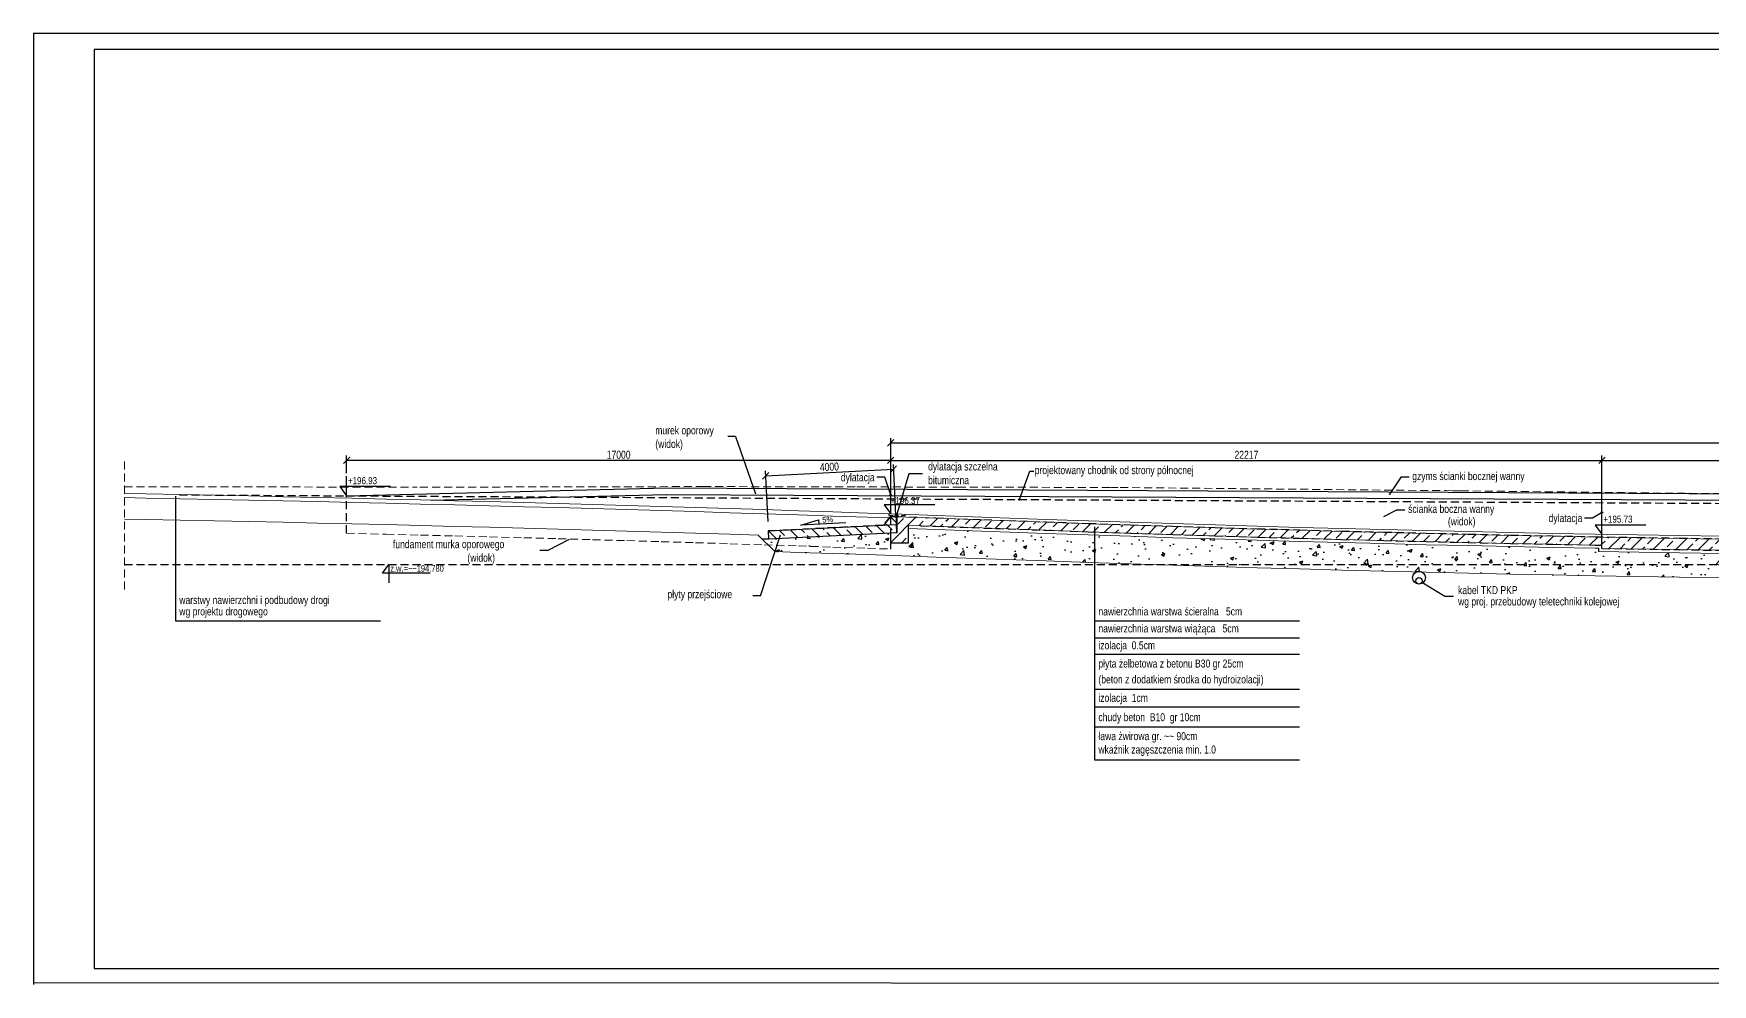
# Model space of a CAD drawing. Header units: millimetres. Extents: x -1069826 to 2704411, y -432732 to 412301.
# Drawn here: x 956482 to 1008928, y -39528 to -9828 of the extents above; entities that cross this region are included whole.
import ezdxf
from ezdxf.enums import TextEntityAlignment as Align

# ---------------------------------------------------------------- set-up
doc = ezdxf.new("R2010")
doc.units = ezdxf.units.MM
doc.header["$LTSCALE"] = 1000
doc.header["$MEASUREMENT"] = 0
doc.linetypes.add('HIDDEN', pattern=[0.375, 0.25, -0.125])
for name, color, linetype in [('0-T', 7, 'Continuous'), ('00XX0-T', 7, 'Continuous'), ('61_R0-W', 7, 'Continuous'), ('61_RZEDNE-T', 7, 'Continuous'), ('AAA_WIADUKT', 7, 'Continuous'), ('DROG0-T', 7, 'Continuous'), ('DROG0-W', 7, 'Continuous'), ('DROGO-T', 7, 'Continuous'), ('WIAD0-W', 7, 'Continuous'), ('WIADU-T', 7, 'Continuous'), ('WIADUKT', 7, 'Continuous'), ('WIRAM-L', 7, 'Continuous')]:
    doc.layers.add(name, color=color, linetype=linetype)
doc.layers.add('1', color=7, linetype='Continuous', lineweight=0)
doc.layers.add('42', color=7, linetype='Continuous', lineweight=0)
doc.styles.add('CDMSTYLE', font='CDMSIMPL', dxfattribs={"width": 0.8, "bigfont": 'CDMBIGPL'})
doc.dimstyles.new('CDMOG-MM-100', dxfattribs={"dimscale": 100, "dimtxt": 2.5, "dimasz": 2, "dimexe": 1.5, "dimexo": 3, "dimgap": 0.5, "dimtad": 1, "dimdec": 0, "dimrnd": 1, "dimzin": 1, "dimdsep": 46, "dimtxsty": 'CDMSTYLE', "dimblk": 'OBLIQUE', "dimblk1": 'OBLIQUE', "dimblk2": 'OBLIQUE', "dimsah": 1, "dimcen": -2.5, "dimclrd": 9, "dimclre": 9, "dimclrt": 9, "dimadec": 0, "dimazin": 0, "dimtfac": 1, "dimtmove": 2, "dimatfit": 3, "dimldrblk": 'OBLIQUE', "dimfxl": 1, "dimtvp": 1, "dimtolj": 1, "dimtzin": 0, "dimarcsym": 0})
doc.dimstyles.new('CDMOG-MM-100$7', dxfattribs={"dimscale": 100, "dimtxt": 2.5, "dimasz": 1, "dimexe": 1.5, "dimexo": 5, "dimgap": 0.5, "dimtad": 1, "dimdec": 0, "dimrnd": 1, "dimzin": 1, "dimdsep": 46, "dimtxsty": 'CDMSTYLE', "dimblk": 'OBLIQUE', "dimblk1": 'NONE', "dimblk2": 'NONE', "dimsah": 1, "dimtsz": 1, "dimcen": -2.5, "dimclrd": 9, "dimclre": 9, "dimclrt": 9, "dimadec": 0, "dimazin": 0, "dimtfac": 1, "dimtmove": 2, "dimatfit": 3, "dimldrblk": 'NONE', "dimfxl": 1, "dimtvp": 1, "dimtolj": 1, "dimtzin": 0, "dimarcsym": 0})
doc.dimstyles.new('CDMOG-MM-200$7', dxfattribs={"dimscale": 200, "dimtxt": 2.5, "dimasz": 1, "dimexe": 1.5, "dimexo": 5, "dimgap": 0.5, "dimtad": 1, "dimdec": 0, "dimrnd": 1, "dimzin": 1, "dimdsep": 46, "dimtxsty": 'CDMSTYLE', "dimblk": 'OBLIQUE', "dimblk1": 'NONE', "dimblk2": 'NONE', "dimsah": 1, "dimtsz": 1, "dimcen": -2.5, "dimclrd": 9, "dimclre": 9, "dimclrt": 9, "dimadec": 0, "dimazin": 0, "dimtfac": 1, "dimtmove": 2, "dimatfit": 3, "dimldrblk": 'NONE', "dimfxl": 1, "dimtvp": 1, "dimtolj": 1, "dimtzin": 0, "dimarcsym": 0})
doc.dimstyles.new('CDMZB-MM-100', dxfattribs={"dimscale": 100, "dimtxt": 2.5, "dimasz": 1, "dimexe": 1.5, "dimexo": 5, "dimgap": 0.5, "dimtad": 1, "dimdec": 0, "dimrnd": 1, "dimzin": 1, "dimdsep": 46, "dimtxsty": 'CDMSTYLE', "dimblk": 'OBLIQUE', "dimblk1": 'OBLIQUE', "dimblk2": 'OBLIQUE', "dimsah": 1, "dimtsz": 1, "dimcen": -2.5, "dimclrd": 9, "dimclre": 9, "dimclrt": 9, "dimadec": 0, "dimazin": 0, "dimtfac": 1, "dimtmove": 2, "dimatfit": 3, "dimldrblk": 'OBLIQUE', "dimfxl": 1, "dimtvp": 1, "dimtolj": 1, "dimtzin": 0, "dimarcsym": 0})
pattern_1 = [(45, (412311.13, -221196.17), (-353.5534, 353.5534), []), (45, (412664.7, -221196.17), (-353.5534, 353.5534), [250, -125])]
pattern_2 = [(50, (412311.1, -221196.2), (1075.8903, -94.1282), [112.5, -1237.5]), (355, (412311.1, -221196.2), (-208.127, 1128.2882), [90, -990]), (100.4514, (412400.8, -221204), (867.764, 1034.1593), [95.6103, -1051.7132]), (46.1842, (412311.1, -220896.2), (1600.8616, -248.2785), [168.75, -1856.25]), (96.6356, (412444.5, -220916.9), (1401.994, 1461.1768), [143.4154, -1577.5695]), (351.1842, (412311.1, -220896.2), (1401.993, 1461.178), [135, -1485]), (21, (412461.1, -220971.2), (895.3606, -603.9283), [112.5, -1237.5]), (326, (412461.1, -220971.2), (364.973, 1087.725), [90, -990]), (71.4514, (412535.7, -221021.5), (1260.334, 483.7957), [95.6103, -1051.7132]), (37.5, (412311.13, -221196.17), (18.23978, 499.34078), [0, -978, 0, -1005, 0, -993.75]), (7.5, (412311.13, -221196.2), (394.6043, 591.61757), [0, -573, 0, -955.5, 0, -378.75]), (327.5, (411976.63, -221196.17), (800.73365, -33.8323), [0, -375, 0, -1170, 0, -1552.5]), (317.5, (411826.6, -221196.2), (874.77925, 150.1575), [0, -487.5, 0, -777, 0, -1102.5])]

# ---------------------------------------------------------------- blocks, each defined once
blk = doc.blocks.new('*D283')
at = {"color": 9, "linetype": 'ByBlock', "transparency": 16777216}
for p, q in [((983160, -23260), (983360, -23060)), ((983260, -24330), (983260, -23010)), ((1005377, -23260), (1005577, -23060)), ((1005477, -24177), (1005477, -23010)), ((983260, -23160), (1005477, -23160))]:
    blk.add_line(p, q, dxfattribs=at)
at = {"layer": 'Defpoints', "color": 0, "linetype": 'ByBlock', "transparency": 16777216}
for p in [(1005477, -23160), (983260, -24830), (1005477, -24677)]:
    blk.add_point(p, dxfattribs=at)
at = {"color": 9, "linetype": 'ByBlock', "transparency": 16777216, "insert": (994369, -22985), "char_height": 250, "attachment_point": 5, "style": 'CDMSTYLE'}
blk.add_mtext('\\A1;22217', dxfattribs=at)
blk = doc.blocks.new('_OBLIQUE')
at = {"color": 0, "linetype": 'ByBlock'}
blk.add_line((-0.5, -0.5), (0.5, 0.5), dxfattribs=at)
blk = doc.blocks.new('*D304')
at = {"color": 9, "linetype": 'ByBlock', "transparency": 16777216}
for p, q in [((1005377, -21883), (1005577, -21683)), ((1005477, -22630), (1005477, -21633)), ((1005477, -21783), (1017577, -21783)), ((1017477, -21883), (1017677, -21683)), ((1017577, -22468), (1017577, -21633))]:
    blk.add_line(p, q, dxfattribs=at)
at = {"layer": 'Defpoints', "color": 0, "linetype": 'ByBlock', "transparency": 16777216}
for p in [(1017577, -21783), (1017577, -22968), (1005477, -23130)]:
    blk.add_point(p, dxfattribs=at)
at = {"color": 9, "linetype": 'ByBlock', "transparency": 16777216, "insert": (1011527, -21608), "char_height": 250, "attachment_point": 5, "style": 'CDMSTYLE'}
blk.add_mtext('\\A1;12100', dxfattribs=at)
blk = doc.blocks.new('00KOTA1')
at = {"color": 0, "linetype": 'Continuous'}
blk.add_lwpolyline([(13.74, 2.86), (-2.11, 2.86), (0, 0), (0, 6.11)], dxfattribs=at)
at = {"color": 0, "linetype": 'Continuous', "style": 'CDMSTYLE', "width": 0.85}
blk.add_attdef('%%P000.000', (0.42, 3.63), '', height=2.2, dxfattribs=at)
blk = doc.blocks.new('*D321')
at = {"color": 9, "linetype": 'ByBlock', "transparency": 16777216}
for p, q in [((983160, -22711), (983360, -22511)), ((983260, -23170), (983260, -22461)), ((1066760, -22711), (1066960, -22511)), ((1066860, -23163), (1066860, -22461)), ((983260, -22611), (1066860, -22611))]:
    blk.add_line(p, q, dxfattribs=at)
at = {"layer": 'Defpoints', "color": 0, "linetype": 'ByBlock', "transparency": 16777216}
for p in [(1066860, -22611), (983260, -23670), (1066860, -23663)]:
    blk.add_point(p, dxfattribs=at)
at = {"color": 9, "linetype": 'ByBlock', "transparency": 16777216, "insert": (1025060, -22436), "char_height": 250, "attachment_point": 5, "style": 'CDMSTYLE'}
blk.add_mtext('\\A1;83600', dxfattribs=at)
blk = doc.blocks.new('*D612')
at = {"color": 9, "linetype": 'ByBlock', "transparency": 16777216}
for p, q in [((966160, -23260), (966360, -23060)), ((966260, -23559), (966260, -23010)), ((983160, -23260), (983360, -23060)), ((983260, -23559), (983260, -23010)), ((983260, -23160), (966260, -23160))]:
    blk.add_line(p, q, dxfattribs=at)
at = {"layer": 'Defpoints', "color": 0, "linetype": 'ByBlock', "transparency": 16777216}
for p in [(966260, -23160), (966260, -24059), (983260, -24059)]:
    blk.add_point(p, dxfattribs=at)
at = {"color": 9, "linetype": 'ByBlock', "transparency": 16777216, "insert": (974760, -22985), "char_height": 250, "attachment_point": 5, "style": 'CDMSTYLE'}
blk.add_mtext('\\A1;17000', dxfattribs=at)
blk = doc.blocks.new('_NONE')
at = {"color": 0, "linetype": 'ByBlock'}
blk.add_circle((0, 0), 0.25, dxfattribs=at)
blk = doc.blocks.new('*D760')
at = {"color": 9, "linetype": 'ByBlock', "transparency": 16777216}
for p, q in [((979425, -25073), (979346, -23488)), ((979353, -23638), (983348, -23438)), ((983420, -24873), (983341, -23288))]:
    blk.add_line(p, q, dxfattribs=at)
at = {"layer": 'Defpoints', "color": 0, "linetype": 'ByBlock', "transparency": 16777216}
for p in [(983348, -23438), (983435, -25173), (979440, -25373)]:
    blk.add_point(p, dxfattribs=at)
at = {"color": 9, "linetype": 'ByBlock', "transparency": 16777216, "xscale": 200, "yscale": 200, "zscale": 200}
for p, rotation in [((979353, -23638), 182.8659817416823), ((983348, -23438), 2.865981741682285)]:
    blk.add_blockref('_OBLIQUE', p, dxfattribs=dict(at, rotation=rotation))
at = {"color": 9, "linetype": 'ByBlock', "transparency": 16777216, "insert": (981342, -23363), "char_height": 250, "attachment_point": 5, "rotation": 2.866, "style": 'CDMSTYLE'}
blk.add_mtext('\\A1;4000', dxfattribs=at)

msp = doc.modelspace()

# ---------------------------------------------------------------- hatches: boundary and pattern name
at = {"layer": 'DROGO-T', "linetype": 'Continuous'}
h = msp.add_hatch(dxfattribs=at)
h.set_pattern_fill('ANSI33', color=40, scale=2000, angle=90, style=0)
h.set_pattern_definition([(135, (412311.13, -221196.17), (-353.5534, -353.5534), []), (135, (412311.13, -220842.6), (-353.5534, -353.5534), [250, -125])])
h.paths.add_polyline_path([(983260.0822, -25181.9048), (979440.0822, -25372.9048), (979452.5666, -25622.5928), (983260.0822, -25432.2171)])
h.paths.add_polyline_path([(983440.0822, -25172.9048), (983260.0822, -25181.9048), (983260.0822, -25432.2171), (983452.5666, -25422.5928)])
h.paths.add_polyline_path([(983260.0822, -24926.8395), (983240.0822, -24926.8395), (983031.9543, -25193.3112), (983260.0822, -25181.9048)])
h.paths.add_polyline_path([(983440.0822, -24926.8395), (983260.0822, -24926.8395), (983260.0822, -25181.9048), (983440.0822, -25172.9048)])
h = msp.add_hatch(dxfattribs=at)
h.set_pattern_fill('ANSI33', color=40, scale=2000, style=0)
h.set_pattern_definition(pattern_1)
h.paths.add_polyline_path([(998170.6452, -25397.97), (997344.5869, -25376.7992), (996025.4437, -25341.2493), (994706.3486, -25303.9588), (993387.3038, -25264.9279), (992068.3117, -25224.1565), (990749.3745, -25181.6448), (989430.4946, -25137.3928), (988112.0885, -25091.415), (988112.0885, -25091.415), (984671.6896, -24969.1628), (983460.0822, -24926.5434), (983460.0822, -25422.2171), (983260.0822, -25432.2171), (983260.0822, -25732.2171), (983810.0822, -25732.2171), (983810.0822, -25188.855), (984671.3413, -25219.1506), (988111.7402, -25341.4029), (989430.4946, -25387.3928), (990749.3745, -25431.6448), (992068.3117, -25474.1565), (993387.3038, -25514.9279), (994706.3486, -25553.9588), (996025.4437, -25591.2493), (997344.5869, -25626.7992), (998170.6452, -25647.97)])
h.paths.add_polyline_path([(1005477.1366, -25557.3826), (1005260.3264, -25553.5433), (1003940.9432, -25528.438), (1002621.5942, -25501.5918), (1001302.2817, -25473.0048), (999983.0082, -25442.677), (998663.7758, -25410.6084), (998170.6452, -25397.97), (998170.6452, -25647.97), (998663.7758, -25660.6084), (999983.0082, -25692.677), (1001302.2817, -25723.0048), (1002621.5942, -25751.5918), (1003940.9432, -25778.438), (1005260.3264, -25803.5433), (1005477.1366, -25807.3826)])
h = msp.add_hatch(dxfattribs=at)
h.set_pattern_fill('AR-CONC', color=40, scale=150, style=0)
h.set_pattern_definition(pattern_2)
h.paths.add_polyline_path([(983260.0822, -25432.2171), (979776.5533, -25606.3935), (979709.4755, -25811.0939), (980381.6685, -25832.8117), (981454.997, -25868.259), (982528.2999, -25904.4747), (983260.0822, -25929.6912)], flags=17)
h.paths.add_polyline_path([(989633.4331, -25494.2019), (989430.4946, -25487.3928), (988111.7402, -25441.4029), (984671.3413, -25319.1506), (983810.0822, -25288.855), (983810.0822, -25732.2171), (983260.0822, -25732.2171), (983260.0822, -25929.6912), (982528.2999, -25904.4747), (981454.997, -25868.259), (980381.6685, -25832.8117), (979709.4755, -25811.0939), (979644.6245, -26008.9986), (980381.6685, -26032.8117), (981454.997, -26068.259), (982528.2999, -26104.4747), (983601.5766, -26141.4588), (984674.8265, -26179.2114), (988115.2254, -26301.4636), (989433.9139, -26347.4512), (989633.4331, -26354.1457)])
h.paths.add_polyline_path([(979776.5533, -25606.3935), (979442.5791, -25623.0922), (979442.5666, -25622.8425), (979247.5729, -25622.8425), (979426.6876, -25801.9573), (979709.4755, -25811.0939)])
h = msp.add_hatch(dxfattribs=at)
h.set_pattern_fill('AR-CONC', color=40, scale=150, style=0)
h.set_pattern_definition(pattern_2)
h.paths.add_polyline_path([(1008739.0624, -26061.1866), (1007899.1866, -26048.531), (1005373.8523, -26007.1452), (1005373.8523, -25905.5536), (1005260.3264, -25903.5433), (1003940.9432, -25878.438), (1002621.5942, -25851.5918), (1001302.2817, -25823.0048), (999983.0082, -25792.677), (998663.7758, -25760.6084), (997344.5869, -25726.7992), (996025.4437, -25691.2493), (994706.3486, -25653.9588), (993387.3038, -25614.9279), (992068.3117, -25574.1565), (990749.3745, -25531.6448), (989633.4331, -25494.2019), (989633.4331, -26354.1457), (990752.662, -26391.6988), (991512.0138, -26416.1741), (1008739.0624, -26416.1741)])
h.paths.add_polyline_path([(1008739.0624, -26416.1741), (991512.0138, -26416.1741), (992071.4673, -26434.2063), (993390.3275, -26474.9736), (994709.2404, -26514.0006), (996028.2036, -26551.2873), (997347.2149, -26586.8337), (998666.2719, -26620.6395), (999985.3724, -26652.7049), (1001304.514, -26683.0297), (1002623.6945, -26711.6138), (1003942.9116, -26738.4573), (1005262.1629, -26763.5601), (1006581.4462, -26786.9221), (1007900.7592, -26808.5433), (1008739.0624, -26821.1752)])
h = msp.add_hatch(dxfattribs=at)
h.set_pattern_fill('ANSI33', color=40, scale=2000, style=0)
h.set_pattern_definition(pattern_1)
h.paths.add_polyline_path([(1017577.1366, -25703.7171), (1017135.9392, -25701.1445), (1015816.3508, -25691.7089), (1014496.776, -25680.532), (1013177.2172, -25667.614), (1011857.6765, -25652.9549), (1010538.1563, -25636.5547), (1009218.6589, -25618.4134), (1007899.1866, -25598.531), (1006579.7417, -25576.9076), (1005477.1366, -25557.3826), (1005477.1366, -25908.8379), (1007899.1866, -25948.531), (1009218.6589, -25968.4134), (1010538.1563, -25986.5547), (1011857.6765, -26002.9549), (1013177.2172, -26017.614), (1014496.776, -26030.532), (1015816.3508, -26041.7089), (1017135.9392, -26051.1445), (1017577.1366, -26053.7171)])
h.paths.add_polyline_path([(1022760.1079, -25721.6663), (1022414.3827, -25721.4752), (1021094.7629, -25719.0043), (1019775.1475, -25714.7923), (1018455.5388, -25708.839), (1017577.1366, -25703.7171), (1017577.1366, -26053.7171), (1018455.5388, -26058.839), (1019775.1475, -26064.7923), (1021094.7629, -26069.0043), (1022414.3827, -26071.4752), (1022760.1079, -26071.6663)])
h = msp.add_hatch(dxfattribs=at)
h.set_pattern_fill('AR-CONC', color=40, scale=150, style=0)
h.set_pattern_definition(pattern_2)
h.paths.add_polyline_path([(1022760.1079, -26171.6663), (1022414.3827, -26171.4752), (1021094.7629, -26169.0043), (1019775.1475, -26164.7923), (1018455.5388, -26158.839), (1017135.9392, -26151.1445), (1015816.3508, -26141.7089), (1014496.776, -26130.532), (1013177.2172, -26117.614), (1011857.6765, -26102.9549), (1010538.1563, -26086.5547), (1009218.6589, -26068.4134), (1008739.0624, -26061.1866), (1008739.0624, -26416.1741), (1022760.1079, -26416.1741)])
h.paths.add_polyline_path([(1022760.1079, -26416.1741), (1008739.0624, -26416.1741), (1008739.0624, -26821.1752), (1009220.0996, -26828.4237), (1010539.4651, -26846.5632), (1011858.8533, -26862.9618), (1013178.2621, -26877.6195), (1014497.689, -26890.5362), (1015817.1318, -26901.7119), (1017136.5882, -26911.1466), (1018456.056, -26918.8403), (1019775.5327, -26924.793), (1021095.0161, -26929.0046), (1022414.504, -26931.4752), (1022760.1079, -26931.6663)])

# ---------------------------------------------------------------- linework, layer by layer
at = {"layer": '1', "color": 40, "linetype": 'HIDDEN', "lineweight": 0}
for p, q in [((959321.5933, -27193.265), (959321.5933, -23124.2888)), ((959321.5933, -23981.0088), (968467.7677, -23997.1271)), ((968553.6717, -23996.65), (974918.2299, -23983.2318)), ((974918.2299, -23983.2318), (977399.5731, -23977.7852)), ((977399.5731, -23977.7852), (982202.8719, -23988.0968)), ((982202.8719, -23988.0968), (985350.8819, -23994.5783)), ((985350.8819, -23994.5783), (990127.859, -24006.8961)), ((990127.859, -24006.8961), (990364.7863, -24007.0183)), ((990421.1351, -24007.3812), (1000595.7728, -24105.267)), ((1000595.7728, -24105.267), (1000814.8716, -24108.1737)), ((1000814.8716, -24108.1737), (1000887.8372, -24108.9666)), ((1001071.8809, -24111.0463), (1009141.5094, -24199.0324))]:
    msp.add_line(p, q, dxfattribs=at)
at = {"layer": '1', "color": 9, "linetype": 'HIDDEN', "lineweight": 0}
msp.add_line((1000887.8372, -24108.9666), (1001071.8809, -24111.0463), dxfattribs=at)
at = {"layer": '42', "color": 3, "linetype": 'Continuous', "lineweight": 20}
for p, q in [((959321.5933, -24192.9467), (959984.2838, -24205.337)), ((959984.2838, -24205.337), (961057.9952, -24226.181)), ((961057.9952, -24226.181), (962131.6914, -24247.7938)), ((962131.6914, -24247.7938), (963205.3719, -24270.1753)), ((963205.3719, -24270.1753), (964279.036, -24293.3255)), ((964279.036, -24293.3255), (965352.6833, -24317.2443)), ((965352.6833, -24317.2443), (966426.3133, -24341.9319)), ((966426.3133, -24341.9319), (967499.9252, -24367.388)), ((967499.9252, -24367.388), (968573.5187, -24393.6128)), ((968573.5187, -24393.6128), (969647.0931, -24420.6063)), ((969647.0931, -24420.6063), (970720.6479, -24448.3683)), ((970720.6479, -24448.3683), (971794.1826, -24476.8989)), ((971794.1826, -24476.8989), (972867.6966, -24506.1982)), ((972867.6966, -24506.1982), (973941.1893, -24536.2659)), ((973941.1893, -24536.2659), (975014.6602, -24567.1023)), ((975014.6602, -24567.1023), (976088.1088, -24598.7071)), ((976088.1088, -24598.7071), (977161.5344, -24631.0805)), ((977161.5344, -24631.0805), (978234.9366, -24664.2224)), ((978234.9366, -24664.2224), (979308.3148, -24698.1328)), ((979308.3148, -24698.1328), (980381.6685, -24732.8117)), ((980381.6685, -24732.8117), (981454.997, -24768.259)), ((981454.997, -24768.259), (982528.2999, -24804.4747)), ((982528.2999, -24804.4747), (983601.5766, -24841.4588)), ((983601.5766, -24841.4588), (984674.8265, -24879.2114))]:
    msp.add_line(p, q, dxfattribs=at)
at = {"layer": '42', "color": 9, "linetype": 'Continuous', "lineweight": 20}
for p, q in [((959321.5933, -24322.9467), (959984.2838, -24335.337)), ((959984.2838, -24335.337), (961057.9952, -24356.181)), ((961057.9952, -24356.181), (962131.6914, -24377.7938)), ((962131.6914, -24377.7938), (963205.3719, -24400.1753)), ((963205.3719, -24400.1753), (964279.036, -24423.3255)), ((964279.036, -24423.3255), (965352.6833, -24447.2443)), ((965352.6833, -24447.2443), (966426.3133, -24471.9319)), ((966426.3133, -24471.9319), (967499.9252, -24497.388)), ((967499.9252, -24497.388), (968573.5187, -24523.6128)), ((968573.5187, -24523.6128), (969647.0931, -24550.6063)), ((969647.0931, -24550.6063), (970720.6479, -24578.3683)), ((970720.6479, -24578.3683), (971794.1826, -24606.8989)), ((971794.1826, -24606.8989), (972867.6966, -24636.1982)), ((972867.6966, -24636.1982), (973941.1893, -24666.2659)), ((959321.5933, -24992.9467), (959984.2838, -25005.337)), ((959984.2838, -25005.337), (961057.9952, -25026.181)), ((961057.9952, -25026.181), (962131.6914, -25047.7938)), ((962131.6914, -25047.7938), (963205.3719, -25070.1753)), ((963205.3719, -25070.1753), (964279.036, -25093.3255)), ((964279.036, -25093.3255), (965352.6833, -25117.2443)), ((965352.6833, -25117.2443), (966426.3133, -25141.9319)), ((966426.3133, -25141.9319), (967499.9252, -25167.388)), ((967499.9252, -25167.388), (968573.5187, -25193.6128)), ((973941.1893, -24666.2659), (975014.6602, -24697.1023)), ((975014.6602, -24697.1023), (976088.1088, -24728.7071)), ((976088.1088, -24728.7071), (977161.5344, -24761.0805)), ((977161.5344, -24761.0805), (978234.9366, -24794.2224)), ((978234.9366, -24794.2224), (979308.3148, -24828.1328)), ((979308.3148, -24828.1328), (980381.6685, -24862.8117)), ((980381.6685, -24862.8117), (981454.997, -24898.259)), ((981454.997, -24898.259), (982528.2999, -24934.4747)), ((982528.2999, -24934.4747), (983215.62, -24958.1591)), ((968573.5187, -25193.6128), (969647.0931, -25220.6063)), ((969647.0931, -25220.6063), (970720.6479, -25248.3683)), ((970720.6479, -25248.3683), (971794.1826, -25276.8989)), ((971794.1826, -25276.8989), (972867.6966, -25306.1982)), ((972867.6966, -25306.1982), (973941.1893, -25336.2659)), ((973941.1893, -25336.2659), (975014.6602, -25367.1023)), ((975014.6602, -25367.1023), (976088.1088, -25398.7071)), ((976088.1088, -25398.7071), (977161.5344, -25431.0805)), ((977161.5344, -25431.0805), (978234.9366, -25464.2224)), ((978234.9366, -25464.2224), (979116.8132, -25492.0829))]:
    msp.add_line(p, q, dxfattribs=at)
at = {"layer": '42', "color": 2, "linetype": 'Continuous', "lineweight": 20}
for p, q in [((983209.4612, -24877.9469), (983309.4686, -24881.393)), ((983460.0822, -24926.5434), (984671.6896, -24969.1628)), ((983609.4701, -24881.7982), (983709.4777, -24885.3161)), ((983810.0822, -25188.855), (984671.3413, -25219.1506))]:
    msp.add_line(p, q, dxfattribs=at)
at = {"layer": '42', "color": 2, "linetype": 'Continuous', "lineweight": 18}
for p, q in [((984671.6896, -24969.1628), (988112.0885, -25091.415)), ((984671.3413, -25219.1506), (988111.7402, -25341.4029))]:
    msp.add_line(p, q, dxfattribs=at)
at = {"layer": '42', "color": 3, "linetype": 'Continuous', "lineweight": 18}
msp.add_line((984674.8265, -24879.2114), (988115.2254, -25001.4636), dxfattribs=at)
at = {"layer": '42', "color": 1, "linetype": 'Continuous', "lineweight": 20}
for p, q in [((979633.3652, -26008.6348), (980381.6685, -26032.8117)), ((980381.6685, -26032.8117), (981454.997, -26068.259)), ((981454.997, -26068.259), (982528.2999, -26104.4747)), ((982528.2999, -26104.4747), (983601.5766, -26141.4588)), ((983601.5766, -26141.4588), (984674.8265, -26179.2114))]:
    msp.add_line(p, q, dxfattribs=at)
at = {"layer": '42', "color": 1, "linetype": 'Continuous', "lineweight": 18}
msp.add_line((984674.8265, -26179.2114), (988115.2254, -26301.4636), dxfattribs=at)
at = {"layer": '42', "color": 3, "linetype": 'Continuous', "lineweight": 20}
msp.add_lwpolyline([(988115.2254, -25001.4636), (989433.9139, -25047.4512), (990752.662, -25091.6988), (992071.4673, -25134.2063), (993390.3275, -25174.9736), (994709.2404, -25214.0006), (996028.2036, -25251.2873), (997347.2149, -25286.8337), (998666.2719, -25320.6395), (999985.3724, -25352.7049), (1001304.514, -25383.0297), (1002623.6945, -25411.6138), (1003942.9116, -25438.4573), (1005262.1629, -25463.5601), (1006581.4462, -25486.9221), (1007900.7592, -25508.5433), (1009220.0996, -25528.4237)], dxfattribs=at)
at = {"layer": '42', "color": 1, "linetype": 'Continuous', "lineweight": 20}
msp.add_lwpolyline([(988115.2254, -26301.4636), (989433.9139, -26347.4512), (990752.662, -26391.6988), (992071.4673, -26434.2063), (993390.3275, -26474.9736), (994709.2404, -26514.0006), (996028.2036, -26551.2873), (997347.2149, -26586.8337), (998666.2719, -26620.6395), (999985.3724, -26652.7049), (1001304.514, -26683.0297), (1002623.6945, -26711.6138), (1003942.9116, -26738.4573), (1005262.1629, -26763.5601), (1006581.4462, -26786.9221), (1007900.7592, -26808.5433), (1009220.0996, -26828.4237)], dxfattribs=at)
at = {"layer": '61_RZEDNE-T', "color": 9, "linetype": 'HIDDEN'}
msp.add_line((959321.5933, -26416.1741), (1074118.4134, -26416.1741), dxfattribs=at)
at = {"layer": 'AAA_WIADUKT', "color": 9, "linetype": 'Continuous'}
for p, q in [((960921.3302, -28183.8076), (960921.3302, -24276.1653)), ((989633.4331, -32524.4741), (989633.4331, -25240.4439)), ((967320.5153, -28183.8076), (960921.3302, -28183.8076)), ((996032.6182, -28183.8076), (989633.4331, -28183.8076)), ((996032.6182, -28711.0831), (989633.4331, -28711.0831)), ((996032.6182, -29221.9179), (989633.4331, -29221.9179)), ((996032.6182, -30320.9906), (989633.4331, -30320.9906)), ((996032.6182, -30864.4458), (989633.4331, -30864.4458)), ((996032.6182, -31497.9417), (989633.4331, -31497.9417)), ((995242.5549, -31497.9417), (989633.4331, -31497.9417)), ((996032.6182, -32524.4741), (989633.4331, -32524.4741))]:
    msp.add_line(p, q, dxfattribs=at)
at = {"layer": 'DROG0-T', "color": 9, "linetype": 'Continuous', "extrusion": (0, 0, -1)}
msp.add_lwpolyline([(-981852.5669, -25112.1056), (-980454.3137, -25182.0183), (-981006.6237, -25014.2279), (-981013.615, -25154.0532)], dxfattribs=at)
at = {"layer": 'DROGO-T', "color": 9, "linetype": 'Continuous'}
for p, q in [((978407.2822, -22418.5012), (978165.5205, -22418.5012)), ((978407.2822, -22418.5012), (979030.3799, -24206.9351)), ((999208.6191, -23677.0346), (998827.3452, -24234.1652)), ((999208.6191, -23677.0346), (999450.3808, -23677.0346)), ((999079.7964, -24703.1354), (998650.2077, -24920.9132)), ((999079.7964, -24703.1354), (999321.5581, -24703.1354)), ((972539.1169, -25974.109), (973222.3341, -25616.1313)), ((979633.3652, -26008.6348), (979116.8132, -25492.0829)), ((979192.8615, -27387.6363), (979815.9592, -25486.1392)), ((979447.5729, -25622.8425), (979247.5729, -25622.8425)), ((972539.1169, -25974.109), (972297.3552, -25974.109)), ((1000563.9753, -27412.6898), (999845.4845, -26974.527, 0.05)), ((979192.8615, -27387.6363), (978951.0998, -27387.6363)), ((1000838.0849, -27412.6898), (1000563.9753, -27412.6898))]:
    msp.add_line(p, q, dxfattribs=at)
at = {"layer": 'DROGO-T', "color": 1, "linetype": 'Continuous'}
for p, q in [((966260.2781, -24266.2814), (976260.2781, -24020.9683)), ((976260.2781, -24020.9683), (1053877.1366, -24445.4305)), ((968895.2493, -24401.7023), (976265.1829, -24220.9081)), ((976259.1844, -24220.9653), (1053876.0429, -24645.4275))]:
    msp.add_line(p, q, dxfattribs=at)
at = {"layer": 'DROGO-T', "color": 9, "linetype": 'HIDDEN'}
for p, q in [((961038.484, -24235.2854), (966260.0822, -24266.2802)), ((983260.0822, -25929.6912), (983260.0822, -24187.6267))]:
    msp.add_line(p, q, dxfattribs=at)
at = {"layer": 'DROGO-T', "color": 40, "linetype": 'HIDDEN'}
msp.add_line((966260.2781, -24266.2814), (1066860.0822, -24816.4301), dxfattribs=at)
at = {"layer": 'DROGO-T', "color": 1, "linetype": 'HIDDEN'}
msp.add_line((966260.2781, -25437.995), (966260.2781, -24266.2814), dxfattribs=at)
at = {"layer": 'DROGO-T', "color": 2, "linetype": 'Continuous'}
for p, q in [((983240.0822, -24926.8395), (983031.9543, -25193.3112)), ((983209.4612, -24877.9469), (983209.3565, -24827.9433)), ((983440.0822, -24926.8395), (983240.0822, -24926.8395)), ((983309.5637, -24926.8395), (983309.4686, -24881.393)), ((983440.0822, -25172.9048), (983440.0822, -24926.8395)), ((983460.0822, -25422.2171), (983460.0822, -24926.5434)), ((983609.5748, -24931.8019), (983609.4701, -24881.7982)), ((983709.4777, -24885.3161), (983709.3938, -24845.2514)), ((983260.0822, -25732.2171), (983260.0822, -25432.2171)), ((1005477.1366, -25908.8379), (1005477.1366, -25807.3826))]:
    msp.add_line(p, q, dxfattribs=at)
at = {"layer": 'DROGO-T', "color": 1, "linetype": 'HIDDEN', "lineweight": 20}
for p, q in [((966260.2781, -25437.995), (967499.9252, -25467.388)), ((967499.9252, -25467.388), (968573.5187, -25493.6128)), ((968573.5187, -25493.6128), (969647.0931, -25520.6063)), ((969647.0931, -25520.6063), (970720.6479, -25548.3683)), ((970720.6479, -25548.3683), (971794.1826, -25576.8989)), ((971794.1826, -25576.8989), (972867.6966, -25606.1982)), ((972867.6966, -25606.1982), (973941.1893, -25636.2659)), ((973941.1893, -25636.2659), (975014.6602, -25667.1023)), ((975014.6602, -25667.1023), (976088.1088, -25698.7071)), ((976088.1088, -25698.7071), (977161.5344, -25731.0805)), ((977161.5344, -25731.0805), (978234.9366, -25764.2224)), ((978234.9366, -25764.2224), (979308.3148, -25798.1328)), ((979308.3148, -25798.1328), (980381.6685, -25832.8117)), ((980381.6685, -25832.8117), (981454.997, -25868.259)), ((981454.997, -25868.259), (982528.2999, -25904.4747)), ((982528.2999, -25904.4747), (983260.0822, -25929.6912))]:
    msp.add_line(p, q, dxfattribs=at)
at = {"layer": 'DROGO-T', "color": 9, "linetype": 'Continuous'}
msp.add_circle((999760.1079, -26822.4611, 0.05), 200, dxfattribs=at)
at = {"layer": 'DROGO-T', "color": 2, "linetype": 'Continuous'}
msp.add_circle((999760.1079, -26922.4611, 0.05), 100, dxfattribs=at)
at = {"layer": 'WIADUKT', "color": 1, "linetype": 'Continuous'}
msp.add_line((1005477.1366, -25908.8379), (1005477.1366, -24180.7461), dxfattribs=at)
at = {"layer": 'WIADUKT', "color": 2, "linetype": 'Continuous'}
for p, q in [((983440.0822, -25172.9048), (979440.0822, -25372.9048)), ((983452.5666, -25422.5928), (983440.0822, -25172.9048)), ((979452.5666, -25622.5928), (979440.0822, -25372.9048)), ((983460.0822, -25422.2171), (979452.5666, -25622.5928)), ((983810.0822, -25732.2171), (983810.0822, -25188.855)), ((983260.0822, -25732.2171), (983810.0822, -25732.2171))]:
    msp.add_line(p, q, dxfattribs=at)
at = {"layer": 'WIADUKT', "color": 3, "linetype": 'HIDDEN'}
msp.add_line((983460.4305, -24916.5555), (983240.0822, -24916.8395), dxfattribs=at)
at = {"layer": 'WIADUKT', "color": 3, "linetype": 'HIDDEN', "lineweight": 20}
for p, q in [((983460.4305, -24916.5555), (984672.0379, -24959.1749)), ((983810.0822, -25198.855), (984671.3413, -25229.1506))]:
    msp.add_line(p, q, dxfattribs=at)
at = {"layer": 'WIADUKT', "color": 3, "linetype": 'HIDDEN', "lineweight": 18}
for p, q in [((984672.0379, -24959.1749), (988112.4368, -25081.4272)), ((984671.3413, -25229.1506), (988111.7402, -25351.4029))]:
    msp.add_line(p, q, dxfattribs=at)
at = {"layer": 'WIADUKT', "color": 9, "linetype": 'Continuous', "lineweight": 20}
msp.add_line((983810.0822, -25288.855), (984671.3413, -25319.1506), dxfattribs=at)
at = {"layer": 'WIADUKT', "color": 9, "linetype": 'Continuous', "lineweight": 18}
msp.add_line((984671.3413, -25319.1506), (988111.7402, -25441.4029), dxfattribs=at)
at = {"layer": 'WIADUKT', "color": 9, "linetype": 'Continuous'}
msp.add_line((1005373.8523, -25905.5536), (1005373.8523, -26007.1452), dxfattribs=at)
at = {"layer": 'WIADUKT', "color": 3, "linetype": 'HIDDEN'}
msp.add_lwpolyline([(983232.2012, -24920.684), (983026.888, -25183.552), (979429.5953, -25363.4166), (979442.5791, -25623.0922)], dxfattribs=at)
at = {"layer": 'WIADUKT', "color": 3, "linetype": 'HIDDEN', "lineweight": 20}
for points in [[(988111.7402, -25081.4029), (989430.4946, -25127.3928), (990749.3745, -25171.6448), (992068.3117, -25214.1565), (993387.3038, -25254.9279), (994706.3486, -25293.9588), (996025.4437, -25331.2493), (997344.5869, -25366.7992), (998663.7758, -25400.6084), (999983.0082, -25432.677), (1001302.2817, -25463.0048), (1002621.5942, -25491.5918), (1003940.9432, -25518.438), (1005260.3264, -25543.5433), (1006579.7417, -25566.9076), (1007899.1866, -25588.531), (1009218.6589, -25608.4134)], [(988111.7402, -25351.4029), (989430.4946, -25397.3928), (990749.3745, -25441.6448), (992068.3117, -25484.1565), (993387.3038, -25524.9279), (994706.3486, -25563.9588), (996025.4437, -25601.2493), (997344.5869, -25636.7992), (998663.7758, -25670.6084), (999983.0082, -25702.677), (1001302.2817, -25733.0048), (1002621.5942, -25761.5918), (1003940.9432, -25788.438), (1005260.3264, -25813.5433), (1005477.1366, -25817.3826)], [(1005477.1366, -25918.8379), (1007899.1866, -25958.531), (1009218.6589, -25978.4134), (1010538.1563, -25996.5547), (1011857.6765, -26012.9549), (1013177.2172, -26027.614), (1014496.776, -26040.532), (1015816.3508, -26051.7089), (1017135.9392, -26061.1445), (1018455.5388, -26068.839), (1019775.1475, -26074.7923), (1021094.7629, -26079.0043), (1022414.3827, -26081.4752), (1023127.0888, -26081.8692)]]:
    msp.add_lwpolyline(points, dxfattribs=at)
at = {"layer": 'WIADUKT', "color": 2, "linetype": 'Continuous', "lineweight": 20}
for points in [[(988111.7402, -25091.4029), (989430.4946, -25137.3928), (990749.3745, -25181.6448), (992068.3117, -25224.1565), (993387.3038, -25264.9279), (994706.3486, -25303.9588), (996025.4437, -25341.2493), (997344.5869, -25376.7992), (998663.7758, -25410.6084), (999983.0082, -25442.677), (1001302.2817, -25473.0048), (1002621.5942, -25501.5918), (1003940.9432, -25528.438), (1005260.3264, -25553.5433), (1006579.7417, -25576.9076), (1007899.1866, -25598.531), (1009218.6589, -25618.4134)], [(988111.7402, -25341.4029), (989430.4946, -25387.3928), (990749.3745, -25431.6448), (992068.3117, -25474.1565), (993387.3038, -25514.9279), (994706.3486, -25553.9588), (996025.4437, -25591.2493), (997344.5869, -25626.7992), (998663.7758, -25660.6084), (999983.0082, -25692.677), (1001302.2817, -25723.0048), (1002621.5942, -25751.5918), (1003940.9432, -25778.438), (1005260.3264, -25803.5433), (1005477.1366, -25807.3826)], [(1005477.1366, -25908.8379), (1007899.1866, -25948.531), (1009218.6589, -25968.4134), (1010538.1563, -25986.5547), (1011857.6765, -26002.9549), (1013177.2172, -26017.614), (1014496.776, -26030.532), (1015816.3508, -26041.7089), (1017135.9392, -26051.1445), (1018455.5388, -26058.839), (1019775.1475, -26064.7923), (1021094.7629, -26069.0043), (1022414.3827, -26071.4752), (1023127.0888, -26071.8692)]]:
    msp.add_lwpolyline(points, dxfattribs=at)
at = {"layer": 'WIADUKT', "color": 9, "linetype": 'Continuous', "lineweight": 20}
for points in [[(988111.7402, -25441.4029), (989430.4946, -25487.3928), (990749.3745, -25531.6448), (992068.3117, -25574.1565), (993387.3038, -25614.9279), (994706.3486, -25653.9588), (996025.4437, -25691.2493), (997344.5869, -25726.7992), (998663.7758, -25760.6084), (999983.0082, -25792.677), (1001302.2817, -25823.0048), (1002621.5942, -25851.5918), (1003940.9432, -25878.438), (1005260.3264, -25903.5433), (1005373.8523, -25905.5536)], [(1005373.8523, -26007.1452), (1007899.1866, -26048.531), (1009218.6589, -26068.4134)]]:
    msp.add_lwpolyline(points, dxfattribs=at)
at = {"layer": 'WIRAM-L', "color": 3, "linetype": 'Continuous'}
for p, q in [((1077785.5592, -9828.3255), (956482.3061, -9828.3255)), ((956482.3061, -9828.3255), (956482.3061, -39528.3255)), ((1077285.5592, -10328.3255), (958374.0687, -10328.3255)), ((958374.0687, -10328.3255), (958374.0687, -39028.3255)), ((958374.0687, -39028.3255), (1077285.5592, -39028.3255)), ((956485.3557, -39463.2495), (1077785.5592, -39528.3255))]:
    msp.add_line(p, q, dxfattribs=at)

# ---------------------------------------------------------------- block references
at = {"layer": '61_R0-W', "color": 1, "linetype": 'Continuous'}
ref = msp.add_blockref('00KOTA1', (967584.1951, -26416.1741), dxfattribs=dict(at, xscale=-93.75, yscale=93.75, zscale=93.75, rotation=180.0000000000053))
ref.add_attrib('%%P000.000', 'z.w.=~~194.780', (967623.1997, -26637.1494), dxfattribs={"layer": '0', "color": 0, "linetype": 'Continuous', "height": 206.25, "style": 'CDMSTYLE', "width": 0.85})
at = {"layer": 'DROG0-W', "color": 1, "linetype": 'Continuous', "xscale": 100, "yscale": 100, "zscale": 100}
msp.add_blockref('00KOTA1', (966260.2781, -24266.2814), dxfattribs=at).add_auto_attribs({'%%P000.000': '+196.93'})
at = {"layer": 'DROG0-W', "color": 1, "linetype": 'Continuous'}
ref = msp.add_blockref('00KOTA1', (983260.0822, -24829.6912), dxfattribs=dict(at, xscale=100, yscale=100, zscale=100))
ref.add_attrib('%%P000.000', '+196.37', (983260.0822, -24524.2406), dxfattribs={"layer": '0', "color": 0, "linetype": 'Continuous', "height": 220, "style": 'CDMSTYLE', "width": 0.85})
at = {"layer": 'WIAD0-W', "color": 1, "linetype": 'Continuous', "xscale": 100, "yscale": 100, "zscale": 100}
msp.add_blockref('00KOTA1', (1005477.1366, -25467.3669), dxfattribs=at).add_auto_attribs({'%%P000.000': '+195.73'})

# ---------------------------------------------------------------- texts
at = {"layer": '0-T', "color": 1, "linetype": 'Continuous', "style": 'CDMSTYLE', "width": 0.8}
for s, p in [('projektowany chodnik od strony północnej', (987757.0635, -23589.9291)), ('kabel TKD PKP', (1000982.2468, -27337.7864)), ('wg proj. przebudowy teletechniki kolejowej', (1000982.2468, -27692.1727))]:
    msp.add_text(s, height=250, dxfattribs=at).set_placement(p)
at = {"layer": '00XX0-T', "color": 1, "linetype": 'Continuous', "style": 'CDMSTYLE', "width": 0.8}
for s, p in [('dylatacja szczelna', (984426.4303, -23474.5226)), ('bitumiczna', (984426.4303, -23903.094))]:
    msp.add_text(s, height=250, dxfattribs=at).set_placement(p)
at = {"layer": 'AAA_WIADUKT', "color": 1, "linetype": 'Continuous', "style": 'CDMSTYLE', "width": 0.8}
for s, p in [('warstwy nawierzchni i podbudowy drogi', (961034.3718, -27645.6547)), ('wg projektu drogowego', (961034.3718, -28002.4099)), ('nawierzchnia warstwa ścieralna   5cm', (989746.4747, -28002.4099)), ('nawierzchnia warstwa wiążąca   5cm', (989746.4747, -28533.5385)), ('izolacja  0.5cm', (989746.4747, -29060.814)), ('płyta żelbetowa z betonu B30 gr 25cm', (989746.4747, -29630.8978)), ('(beton z dodatkiem środka do hydroizolacji)', (989746.9051, -30125.5786)), ('izolacja  1cm', (989746.4747, -30703.342)), ('chudy beton  B10  gr 10cm', (989746.4747, -31305.7318)), ('ława żwirowa gr. ~~ 90cm', (989746.4747, -31898.6283)), ('wkaźnik zagęszczenia min. 1.0', (989746.4747, -32316.4573))]:
    msp.add_text(s, height=250, dxfattribs=at).set_placement(p)
at = {"layer": 'DROG0-T', "color": 9, "linetype": 'Continuous', "style": 'CDMSTYLE', "width": 0.8}
msp.add_text('5%', height=175, rotation=2.86240523, dxfattribs=at).set_placement((981295.1725, -25096.6765), align=Align.CENTER)
at = {"layer": 'DROGO-T', "color": 1, "linetype": 'Continuous', "style": 'CDMSTYLE', "width": 0.8}
for s, p in [('(widok)', (975903.5465, -22770.2255)), ('murek oporowy', (975903.5465, -22346.6655)), ('gzyms ścianki bocznej wanny', (999550.925, -23775.1821)), ('ścianka boczna wanny', (999422.1023, -24801.2829)), ('(widok)', (1000664.2587, -25190.9571)), ('fundament murka oporowego', (967708.4974, -25902.2733)), ('(widok)', (970035.3812, -26325.8333)), ('płyty przejściowe', (976284.1689, -27464.801))]:
    msp.add_text(s, height=250, dxfattribs=at).set_placement(p)
at = {"layer": 'WIADU-T', "color": 1, "linetype": 'Continuous', "style": 'CDMSTYLE', "width": 0.8}
for p in [(982755.8237, -23813.2855), (1004865.0674, -25085.6795)]:
    msp.add_text('dylatacja', height=250, dxfattribs=at).set_placement(p, align=Align.RIGHT)

# ---------------------------------------------------------------- dimensions: what is measured, and where the dimension line sits
at = {"layer": 'DROGO-T', "color": 40, "linetype": 'Continuous'}
dim = msp.add_aligned_dim(p1=(979440.0822, -25372.9048), p2=(983435.0822, -25172.9048), distance=1737.4083, dimstyle='CDMOG-MM-100', dxfattribs=at)
dim.commit()
dim.dimension.update_dxf_attribs({"geometry": '*D760', "text_midpoint": (981341.9619, -23362.8885)})
at = {"layer": 'WIADUKT', "color": 2, "linetype": 'Continuous'}
dim = msp.add_linear_dim(base=(1066860.0822, -22611.3854), p1=(983260.0822, -23669.8857), p2=(1066860.0822, -23663.2551), dimstyle='CDMZB-MM-100', dxfattribs=at)
dim.commit()
dim.dimension.update_dxf_attribs({"geometry": '*D321', "text_midpoint": (1025060.0822, -22436.3854)})
at = {"layer": 'WIADUKT', "color": 40, "linetype": 'Continuous'}
for base, p1, p2, picture, middle in [((966260.2781, -23160.0801), (983260.0822, -24059.248), (966260.2781, -24059.248), '*D612', (974760.1802, -22985.0801)), ((1005477.1366, -23160.0801), (983260.0822, -24829.6912), (1005477.1366, -24677.4829), '*D283', (994368.6094, -22985.0801))]:
    dim = msp.add_linear_dim(base=base, p1=p1, p2=p2, dimstyle='CDMZB-MM-100', dxfattribs=at)
    dim.commit()
    dim.dimension.update_dxf_attribs({"geometry": picture, "text_midpoint": middle})
dim = msp.add_linear_dim(base=(1017577.1366, -23160.0801), p1=(1005477.1366, -24507.7528), p2=(1017577.1366, -24345.2912), dimstyle='CDMZB-MM-100', dxfattribs=at)
dim.commit()
dim.dimension.update_dxf_attribs({"geometry": '*D304', "text_midpoint": (1011527.1366, -22985.0801), "insert": (0, -1377.2831)})

# ---------------------------------------------------------------- leaders
at = {"layer": '0-T', "color": 9, "linetype": 'Continuous'}
msp.add_leader([(987277.3858, -24381.2174), (987599.7411, -23500.9621), (987724.7411, -23500.9621)], dimstyle='CDMOG-MM-100$7', dxfattribs=at)
at = {"layer": '00XX0-T', "color": 9, "linetype": 'Continuous'}
msp.add_leader([(983438.42, -24896.9773), (983836.3554, -23571.8775), (984250.4813, -23571.8775)], dimstyle='CDMOG-MM-200$7', dxfattribs=at)
at = {"layer": 'WIADU-T', "color": 9, "linetype": 'Continuous'}
for points in [[(983260.0822, -24241.8553), (983076.626, -23688.2855), (982826.626, -23688.2855)], [(1005481.01, -24787.613), (1005185.8697, -24960.6795), (1004935.8697, -24960.6795)]]:
    msp.add_leader(points, dimstyle='CDMOG-MM-100$7', dxfattribs=at)

doc.saveas('drawing.dxf')
